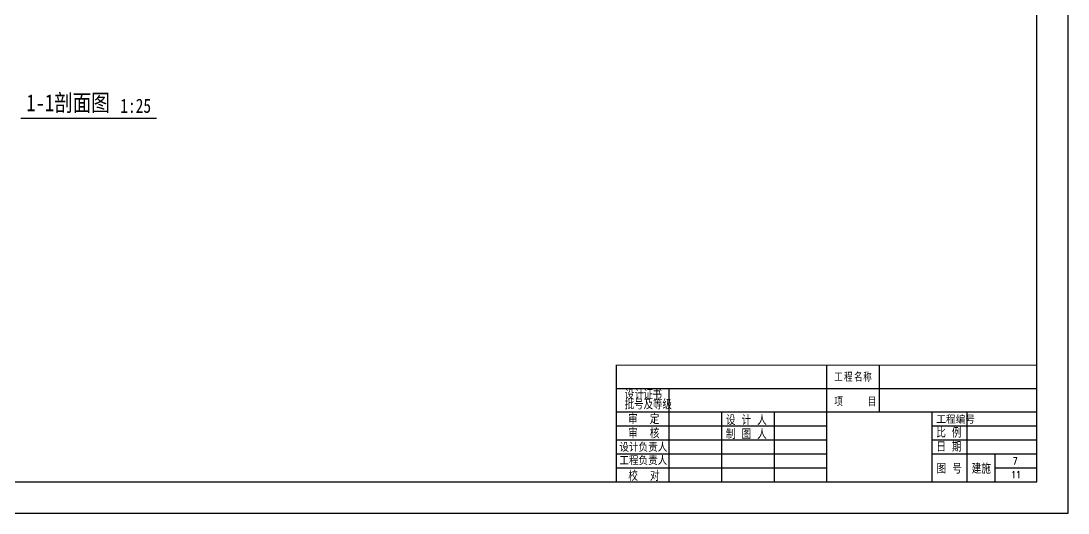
# Model space of a CAD drawing. Extents: x 1035948 to 1665131, y -158296 to 142149.
# Drawn here: x 1203490 to 1209036, y 18671 to 21278 of the extents above; entities that cross this region are included whole.
import ezdxf

# ---------------------------------------------------------------- set-up
doc = ezdxf.new("R2010")
doc.units = 0
doc.header["$LTSCALE"] = 200
doc.header["$MEASUREMENT"] = 0
doc.layers.get('0').update_dxf_attribs({"linetype": 'CONTINUOUS'})
doc.layers.add('LAYER5', color=5, linetype='CONTINUOUS')
doc.layers.add('PUB_TEXT', color=7, linetype='CONTINUOUS')
doc.styles.add('_HZTXT', font='txt.shx', dxfattribs={"width": 0.8, "bigfont": 'hztxt.shx'})
doc.styles.add('HZ', font='simplex.shx', dxfattribs={"bigfont": 'hztxt.shx'})
doc.styles.add('仿宋', font='simfang0.ttf')

msp = doc.modelspace()

# ---------------------------------------------------------------- linework, layer by layer
for p, q in [((1207757.46944, 19454.91207), (1207757.46944, 18836.16207)), ((1208035.90694, 19454.91207), (1208035.90694, 19207.41207)), ((1206643.71944, 19331.16207), (1208871.21944, 19331.16207)), ((1206922.15694, 19331.16207), (1206922.15694, 18836.16207)), ((1206643.71944, 19207.41207), (1208871.21944, 19207.41207)), ((1207200.59444, 19207.41207), (1207200.59444, 18836.16207)), ((1207479.03194, 19207.41207), (1207479.03194, 18836.16207)), ((1208314.34444, 19207.41207), (1208314.34444, 18836.16207)), ((1208499.96944, 19207.41207), (1208499.96944, 18836.16207)), ((1206643.71944, 19133.16207), (1207757.46944, 19133.16207)), ((1208314.34444, 19133.16207), (1208871.21944, 19133.16207)), ((1206643.71944, 19058.91207), (1207757.46944, 19058.91207)), ((1208314.34444, 19058.91207), (1208871.21944, 19058.91207)), ((1206643.71944, 18984.66207), (1207757.46944, 18984.66207)), ((1208314.34444, 18984.66207), (1208871.21944, 18984.66207)), ((1208648.46944, 18984.66207), (1208648.46944, 18836.16207)), ((1206643.71944, 18910.41207), (1207757.46944, 18910.41207)), ((1208648.46944, 18910.41207), (1208871.21944, 18910.41207))]:
    msp.add_line(p, q)
at = {"color": 151}
msp.add_lwpolyline([(1209036.21944, 18671.16207), (1209036.21944, 25601.16207), (1199235.21944, 25601.16207), (1199235.21944, 18671.16207)], close=True, dxfattribs=at)
at = {"color": 5}
msp.add_lwpolyline([(1208871.21944, 18836.16207), (1208871.21944, 25436.16207), (1199565.21944, 25436.16207), (1199565.21944, 18836.16207)], close=True, dxfattribs=at)
at = {"const_width": 6.1875}
msp.add_lwpolyline([(1206643.71944, 18836.16207), (1206643.71944, 19454.91207), (1208871.21944, 19454.91207)], dxfattribs=at)
at = {"layer": 'LAYER5', "linetype": 'Continuous'}
msp.add_line((1203490.37846, 20763.9621), (1204207.72757, 20763.9621), dxfattribs=at)

# ---------------------------------------------------------------- texts
at = {"width": 0.8}
for s, height, style, p in [('程', 42.33241, '_HZTXT', (1207849.70469, 19368.06381)), ('名', 42.33241, '_HZTXT', (1207902.70835, 19368.06381)), ('称', 42.33241, '_HZTXT', (1207950.92741, 19368.06381)), ('工', 42.33241, '_HZTXT', (1207797.89743, 19368.06381)), ('设', 46.36407, '_HZTXT', (1206687.82603, 19272.86194)), ('计', 46.36407, '_HZTXT', (1206740.49033, 19272.86194)), ('证', 46.36407, '_HZTXT', (1206787.96358, 19272.86194)), ('书', 46.36407, '_HZTXT', (1206835.43683, 19272.86194)), ('批号及等级', 46.364074, '_HZTXT', (1206687.82608, 19220.98696)), ('项    目', 42.332414, '_HZTXT', (1207797.89743, 19237.77631)), ('7', 37.125, 'HZ', (1208743.22857, 18928.10505)), ('11', 37.125, 'HZ', (1208735.19137, 18855.94223))]:
    msp.add_text(s, height=height, dxfattribs=dict(at, style=style)).set_placement(p)
at = {"style": 'HZ'}
for s, height, p in [('审  定', 46.364074, (1206705.99459, 19143.17445)), ('设 计 人', 46.364074, (1207224.28915, 19137.81061)), ('工程编号', 39.6, (1208338.19221, 19145.05502)), ('审  核', 46.364074, (1206706.27343, 19067.56291)), ('制 图 人', 46.364074, (1207224.28915, 19063.56061)), ('比 例', 46.364074, (1208338.19221, 19071.29445)), ('设计负责人', 42.332414, (1206659.66902, 18996.31025)), ('日 期', 46.364074, (1208338.19221, 18997.04445)), ('工程负责人', 42.332414, (1206659.66902, 18925.75622)), ('图 号', 46.364074, (1208340.17316, 18880.60818)), ('建施', 46.364074, (1208525.91682, 18880.60818)), ('校  对', 46.364074, (1206707.28788, 18842.15869))]:
    msp.add_text(s, height=height, dxfattribs=at).set_placement(p)
at = {"layer": 'PUB_TEXT', "style": '仿宋', "width": 0.8}
for s, height, p in [('1-1剖面图', 90, (1203519.13392, 20799.7993)), ('1:25', 75, (1204016.41725, 20791.4153))]:
    msp.add_text(s, height=height, dxfattribs=at).set_placement(p)

doc.saveas('drawing.dxf')
